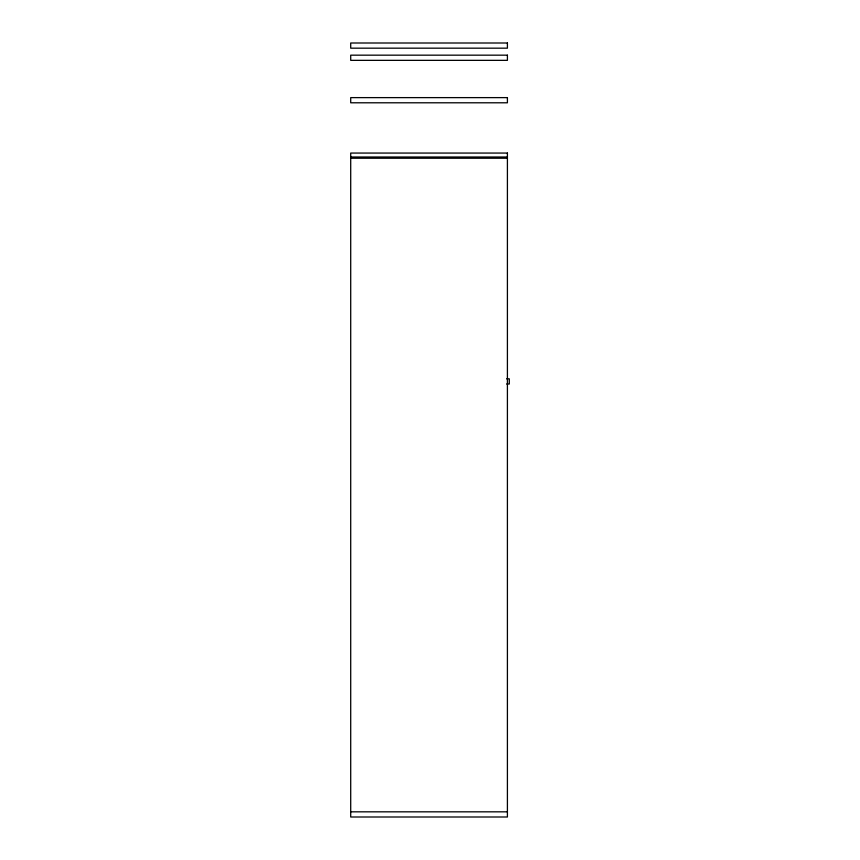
<?xml version="1.0" encoding="UTF-8"?>
<svg xmlns="http://www.w3.org/2000/svg" width="860" height="860" viewBox="0 0 860 860"><rect width="100%" height="100%" fill="white"/><g stroke="black" fill="none" stroke-linecap="round" stroke-linejoin="round"><path stroke-width="1.29" d="M350.708 157.014L507.411 157.014M350.708 158.229L507.411 158.229M506.615 378.83L509.292 378.83L509.292 384.001L506.615 384.001M350.708 811.829L507.411 811.829M507.411 43L350.708 43L350.708 48.171L507.411 48.171L507.411 43M507.411 55.169L350.708 55.169L350.708 60.35L507.411 60.35L507.411 55.169M507.411 97.621L350.708 97.621L350.708 102.791L507.411 102.791L507.411 97.621M507.411 153.058L350.708 153.058L350.708 817L507.411 817L507.411 153.058"/></g></svg>
